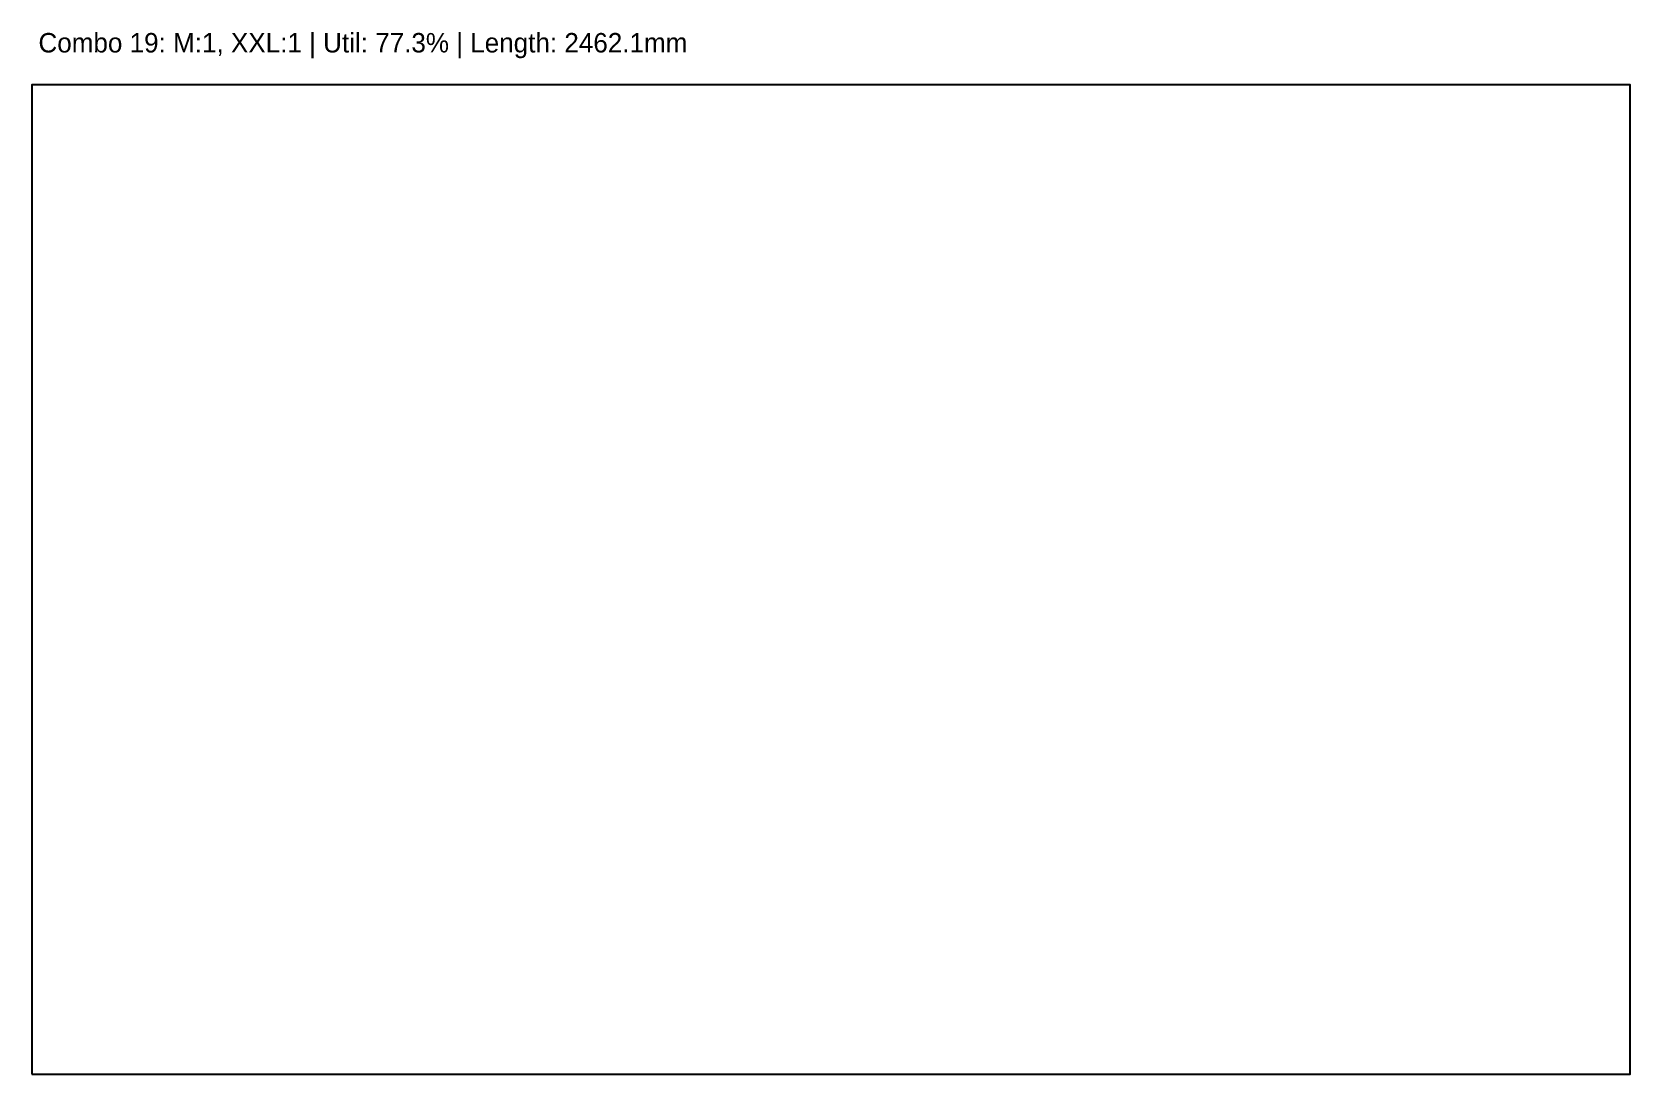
# Model space of a CAD drawing. Header units: metres. Extents: x 0 to 2462, y 0 to 1606.
import ezdxf

# ---------------------------------------------------------------- set-up
doc = ezdxf.new("R2010")
doc.units = ezdxf.units.M
doc.layers.add('CONTAINER', color=7, linetype='Continuous')
doc.layers.add('INFO', color=7, linetype='Continuous')

msp = doc.modelspace()

# ---------------------------------------------------------------- linework, layer by layer
at = {"layer": 'CONTAINER'}
msp.add_lwpolyline([(0, 0), (2462.1, 0), (2462.1, 1524), (0, 1524), (0, 0)], dxfattribs=at)

# ---------------------------------------------------------------- texts
at = {"layer": 'INFO'}
msp.add_text('Combo 19: M:1, XXL:1 | Util: 77.3% | Length: 2462.1mm', height=30, dxfattribs=at).set_placement((10, 1574))

doc.saveas('drawing.dxf')
